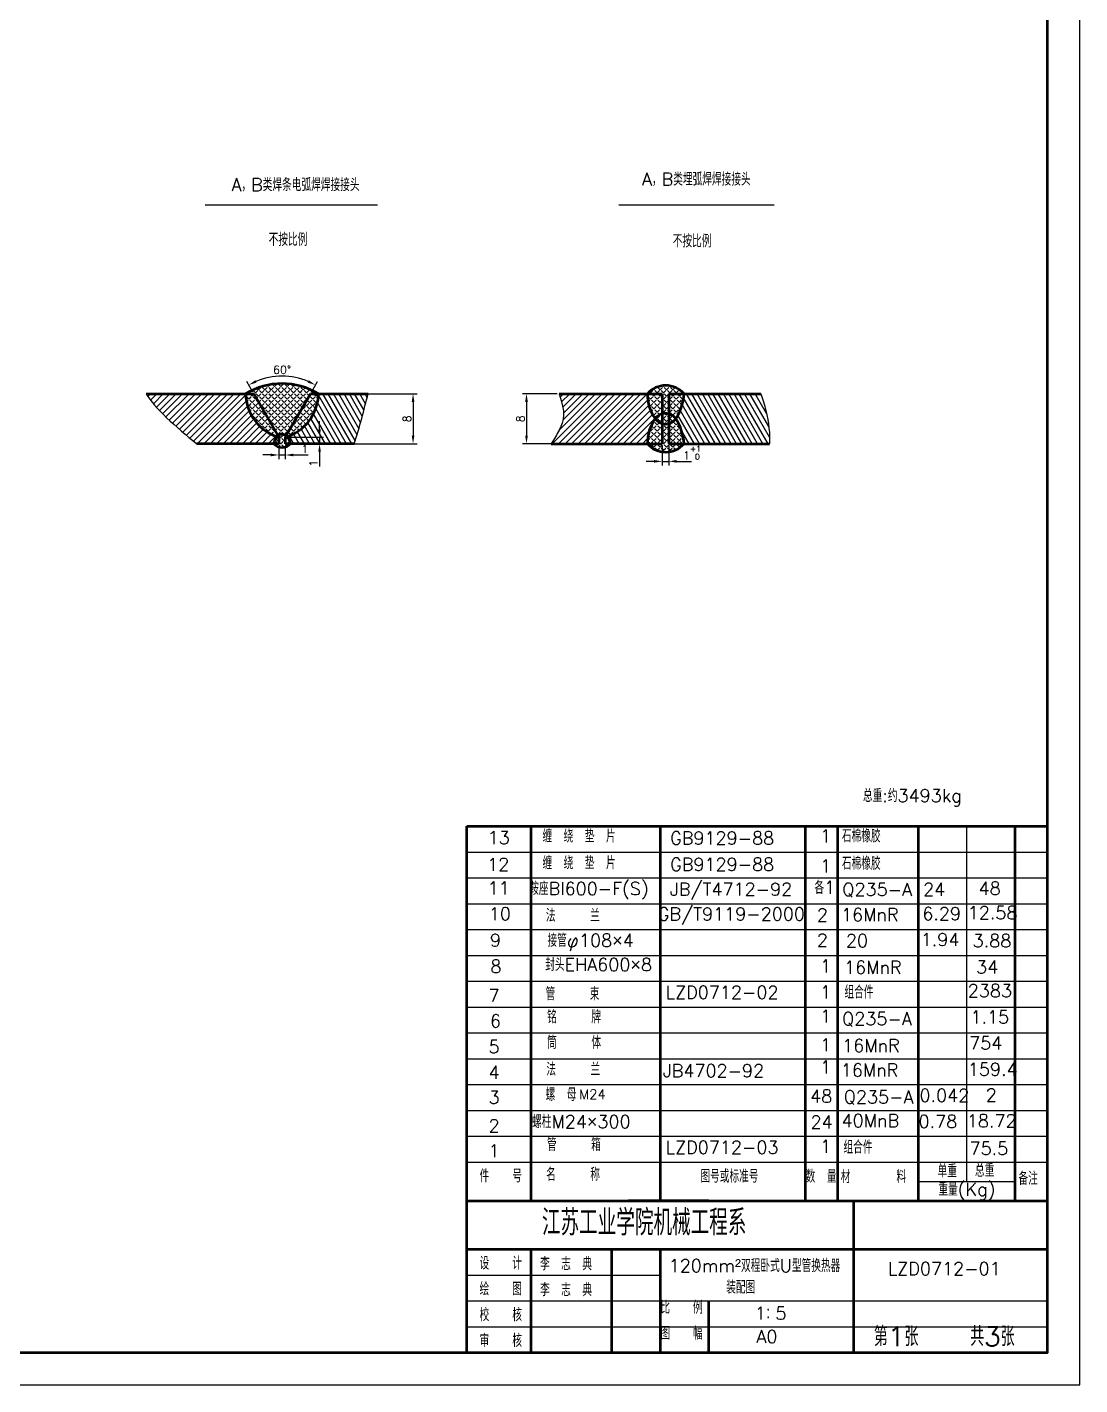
# Model space of a CAD drawing. Header units: millimetres. Extents: x 0 to 5458, y 0 to 841.
# Drawn here: x 862.8 to 1189, y 0 to 420.5 of the extents above; entities that cross this region are included whole.
import ezdxf

# ---------------------------------------------------------------- set-up
doc = ezdxf.new("R2010")
doc.units = ezdxf.units.MM
doc.header["$PDMODE"] = 34
doc.layers.get('Defpoints').update_dxf_attribs({"lineweight": 25})
for name, color, linetype, lineweight in [('实线', 7, 'Continuous', 50), ('标注（用细实线）', 3, 'Continuous', 25), ('细实线', 2, 'Continuous', 25)]:
    doc.layers.add(name, color=color, linetype=linetype, lineweight=lineweight)
doc.styles.get("Standard").update_dxf_attribs({"font": 'txt', "bigfont": 'gbcbig.shx'})
doc.styles.add('标注', font='txt.shx', dxfattribs={"height": 3, "bigfont": 'gbcbig.shx'})
doc.styles.add('标题拦的大字', font='txt.shx', dxfattribs={"height": 8, "bigfont": 'gbcbig.shx'})
doc.styles.add('标题栏', font='txt.shx', dxfattribs={"height": 4, "bigfont": 'gbcbig.shx'})
doc.styles.add('标题烂中等字体', font='txt.shx', dxfattribs={"height": 6, "bigfont": 'gbcbig.shx'})
doc.dimstyles.new('ISO-25', dxfattribs={"dimtxt": 2.5, "dimasz": 2.5, "dimexe": 1.25, "dimexo": 0.625, "dimtad": 1, "dimtxsty": 'Standard', "dimcen": 2.5, "dimadec": 0, "dimazin": 0, "dimtfac": 1, "dimtmove": 0, "dimatfit": 3, "dimfxl": 0, "dimarcsym": 0})
pattern_1 = [(45, (0, 0), (-0.987828173317607, 0.9878281733176071), [1.016, -0.381]), (135, (0, 0), (-0.9878281733176072, -0.9878281733176069), [1.016, -0.381])]
pattern_2 = [(45, (0, 0), (-0.9999999983219684, 0.9999999983219685), [])]
pattern_3 = [(120, (0, 0), (-1.224744869336428, -0.7071067799999999), [])]

# ---------------------------------------------------------------- blocks, each defined once
blk = doc.blocks.new('*D49')
at = {"layer": 'Defpoints', "color": 0, "ltscale": 0.3}
for p in [(945.3617714850425, 312.1215514013162), (932.991678916314, 306.9457171472977), (950.5455158462894, 306.9457171472977), (940.7685973813017, 293.4756992396187), (942.7685973813017, 293.4756992396187)]:
    blk.add_point(p, dxfattribs=at)
at = {"layer": '标注（用细实线）', "color": 0, "lineweight": -2, "ltscale": 0.3}
for p, q in [((932.679178916314, 307.486983024663), (930.7974648965923, 310.7462073121357)), ((950.8580158462894, 307.486983024663), (952.7397298660111, 310.7462073121357))]:
    blk.add_line(p, q, dxfattribs=at)
blk.add_arc((941.7685973813017, 291.7436484320498), 20.6922649694186, 66.92658400936858, 113.0734159906314, dxfattribs=at)
at = {"layer": '标注（用细实线）', "color": 0, "ltscale": 0.3}
for points in [[(933.8452402898837, 310.4078331380105), (933.4729310532932, 311.1533733963425), (931.4224648965923, 309.6636755574051)], [(950.0642637093101, 311.1533733963425), (949.6919544727197, 310.4078331380105), (952.1147298660111, 309.6636755574051)]]:
    blk.add_solid(points, dxfattribs=at)
at = {"layer": '标注（用细实线）', "color": 0, "ltscale": 0.3, "insert": (941.7685973813017, 314.3798472249978), "char_height": 2.5, "attachment_point": 5}
blk.add_mtext('60°', dxfattribs=at)
blk = doc.blocks.new('*D50')
at = {"layer": 'Defpoints', "color": 0, "ltscale": 0.3}
for p in [(940.7685973813017, 291.4756992396187), (942.7685973813016, 291.4756992396187), (942.7685973813016, 287.993590033564)]:
    blk.add_point(p, dxfattribs=at)
at = {"layer": '标注（用细实线）', "color": 0, "lineweight": -2, "ltscale": 0.3}
for p, q in [((940.7685973813017, 290.8506992396187), (940.7685973813017, 286.743590033564)), ((942.7685973813016, 290.8506992396187), (942.7685973813016, 286.743590033564)), ((938.2685973813017, 287.993590033564), (935.7685973813017, 287.993590033564)), ((940.7685973813017, 287.993590033564), (942.7685973813016, 287.993590033564)), ((945.2685973813016, 287.993590033564), (949.8519307146349, 287.993590033564))]:
    blk.add_line(p, q, dxfattribs=at)
at = {"layer": '标注（用细实线）', "color": 0, "ltscale": 0.3}
for points in [[(938.2685973813017, 288.4102567002307), (938.2685973813017, 287.5769233668973), (940.7685973813017, 287.993590033564)], [(945.2685973813016, 288.4102567002307), (945.2685973813016, 287.5769233668973), (942.7685973813016, 287.993590033564)]]:
    blk.add_solid(points, dxfattribs=at)
at = {"layer": '标注（用细实线）', "color": 0, "ltscale": 0.3, "insert": (948.8102640479682, 289.868590033564), "char_height": 2.5, "attachment_point": 5}
blk.add_mtext('1', dxfattribs=at)
blk = doc.blocks.new('*D51')
at = {"layer": 'Defpoints', "color": 0, "ltscale": 0.3}
for p in [(942.7685973813017, 293.4756992396187), (942.7685973813016, 291.4756992396186), (953.3941057002576, 291.4756992396186)]:
    blk.add_point(p, dxfattribs=at)
at = {"layer": '标注（用细实线）', "color": 0, "lineweight": -2, "ltscale": 0.3}
for p, q in [((953.3941057002576, 295.9756992396187), (953.3941057002576, 298.4756992396187)), ((943.3935973813017, 293.4756992396187), (954.6441057002576, 293.4756992396187)), ((943.3935973813016, 291.4756992396186), (954.6441057002576, 291.4756992396186)), ((953.3941057002576, 293.4756992396187), (953.3941057002576, 291.4756992396186)), ((953.3941057002576, 288.9756992396186), (953.3941057002576, 284.3923659062853))]:
    blk.add_line(p, q, dxfattribs=at)
at = {"layer": '标注（用细实线）', "color": 0, "ltscale": 0.3}
for points in [[(952.9774390335909, 295.9756992396187), (953.8107723669242, 295.9756992396187), (953.3941057002576, 293.4756992396187)], [(952.9774390335909, 288.9756992396186), (953.8107723669242, 288.9756992396186), (953.3941057002576, 291.4756992396186)]]:
    blk.add_solid(points, dxfattribs=at)
at = {"layer": '标注（用细实线）', "color": 0, "ltscale": 0.3, "insert": (951.5191057002575, 285.4340325729521), "char_height": 2.5, "attachment_point": 5, "rotation": 90}
blk.add_mtext('1', dxfattribs=at)
blk = doc.blocks.new('*D52')
at = {"layer": 'Defpoints', "color": 0, "ltscale": 0.3}
for p in [(959.5055582052241, 306.9457171472977), (959.5055582052241, 291.4756992396187), (982.3575179566706, 291.4756992396187)]:
    blk.add_point(p, dxfattribs=at)
at = {"layer": '标注（用细实线）', "color": 0, "lineweight": -2, "ltscale": 0.3}
for p, q in [((960.1305582052241, 306.9457171472977), (983.6075179566706, 306.9457171472977)), ((982.3575179566706, 304.4457171472977), (982.3575179566706, 293.9756992396187)), ((960.1305582052241, 291.4756992396187), (983.6075179566706, 291.4756992396187))]:
    blk.add_line(p, q, dxfattribs=at)
at = {"layer": '标注（用细实线）', "color": 0, "ltscale": 0.3}
for points in [[(981.9408512900039, 304.4457171472977), (982.7741846233372, 304.4457171472977), (982.3575179566706, 306.9457171472977)], [(981.9408512900039, 293.9756992396187), (982.7741846233372, 293.9756992396187), (982.3575179566706, 291.4756992396187)]]:
    blk.add_solid(points, dxfattribs=at)
at = {"layer": '标注（用细实线）', "color": 0, "ltscale": 0.3, "insert": (980.4825179566704, 299.2107081934584), "char_height": 2.5, "attachment_point": 5, "rotation": 90}
blk.add_mtext('8', dxfattribs=at)
blk = doc.blocks.new('*D53')
at = {"layer": 'Defpoints', "color": 0, "ltscale": 0.3}
for p in [(1027.603821438623, 306.9457171472978), (1017.515443452228, 291.4756992396187), (1027.603821438623, 291.4756992396187)]:
    blk.add_point(p, dxfattribs=at)
at = {"layer": '标注（用细实线）', "color": 0, "lineweight": -2, "ltscale": 0.3}
for p, q in [((1026.978821438623, 306.9457171472978), (1016.265443452228, 306.9457171472978)), ((1017.515443452228, 304.4457171472978), (1017.515443452228, 293.9756992396187)), ((1026.978821438623, 291.4756992396187), (1016.265443452228, 291.4756992396187))]:
    blk.add_line(p, q, dxfattribs=at)
at = {"layer": '标注（用细实线）', "color": 0, "ltscale": 0.3}
for points in [[(1017.098776785562, 304.4457171472978), (1017.932110118895, 304.4457171472978), (1017.515443452228, 306.9457171472978)], [(1017.098776785562, 293.9756992396187), (1017.932110118895, 293.9756992396187), (1017.515443452228, 291.4756992396187)]]:
    blk.add_solid(points, dxfattribs=at)
at = {"layer": '标注（用细实线）', "color": 0, "ltscale": 0.3, "insert": (1015.640443452228, 299.2107081934584), "char_height": 2.5, "attachment_point": 5, "rotation": 90}
blk.add_mtext('8', dxfattribs=at)

msp = doc.modelspace()

# ---------------------------------------------------------------- hatches: boundary and pattern name
at = {"layer": '标注（用细实线）', "ltscale": 0.3}
h = msp.add_hatch(dxfattribs=at)
h.set_pattern_fill('ANGLE', color=256, scale=0.2, angle=45, style=0)
h.set_pattern_definition(pattern_1)
h.paths.add_polyline_path([(941.7685973813017, 310.0875142379173, 0.1362714766298129), (930.4549525126889, 306.9457171472977), (932.9916789163141, 306.9457171472977), (939.5112383139218, 295.6535090276784), (941.7685973813016, 295.6535090276784)])
h.paths.add_polyline_path([(941.7685973813018, 295.6535090276784), (944.0259564486818, 295.6535090276784), (950.5455158462894, 306.9457171472977), (953.0822422499143, 306.9457171472977, 0.1362714766298118), (941.7685973813017, 310.0875142379173)])
h.paths.add_polyline_path([(944.0259564486817, 295.6535090276784), (947.168014998082, 295.6535090276784, 0.2329208714246772), (953.0822422499143, 306.9457171472977), (950.5455158462894, 306.9457171472977)])
h.paths.add_polyline_path([(936.3691797645214, 295.6535090276784), (939.5112383139215, 295.6535090276784), (932.991678916314, 306.9457171472978), (930.454952512689, 306.9457171472978, 0.2329208714246777)])
h.paths.add_polyline_path([(940.2222930415443, 293.6498159386216, -0.05070752393836867), (940.503004403817, 293.9357197707557), (939.5112383139214, 295.6535090276784), (936.3691797645214, 295.6535090276784, 0.07570335725108171)])
h.paths.add_polyline_path([(940.503004403817, 293.9357197707557, -0.1750646711660219), (941.7685973813017, 294.3928510005708), (941.7685973813016, 295.6535090276784), (939.5112383139215, 295.6535090276783)])
h.paths.add_polyline_path([(941.7685973813016, 294.3928510005708, -0.1750646711660542), (943.0341903587864, 293.9357197707557), (944.0259564486818, 295.6535090276784), (941.7685973813018, 295.6535090276785)])
h.paths.add_polyline_path([(943.0341903587864, 293.9357197707557, -0.05070752393836866), (943.3149017210592, 293.6498159386216, 0.07570335725107996), (947.168014998082, 295.6535090276784), (944.0259564486818, 295.6535090276784)])
h.paths.add_polyline_path([(941.7685973813017, 290.3405048897382, 0.2108823537913512), (944.3986782869509, 291.4756992396187), (942.7685973813014, 291.4756992396186), (942.7685973813018, 293.4756992396187), (943.0341903587864, 293.9357197707556, 0.1750646711660408), (941.7685973813017, 294.3928510005708)])
h.paths.add_polyline_path([(941.7685973813018, 294.3928510005708, 0.1750646711660542), (940.5030044038169, 293.9357197707557), (940.7685973813017, 293.4756992396187), (940.7685973813016, 291.4756992396186), (939.1967588996328, 291.4756992396186, 0.2065983913211754), (941.7685973813017, 290.3405048897382)])
edge = h.paths.add_edge_path()
edge.add_spline(control_points=[(940.0010836956001, 293.3058107129712), (939.9630137368848, 293.2562320317728), (939.6335718263525, 292.7877669822467), (939.306479646, 291.9260579645193), (939.1967588996328, 291.4756992396187)], knot_values=[0.8400585582581859, 0.8400585582581859, 0.8400585582581859, 0.8400585582581859, 0.993546633380241, 2.169224410355079, 2.169224410355079, 2.169224410355079, 2.169224410355079], degree=3, periodic=0)
edge.add_line((939.1967588996326, 291.4756992396186), (940.7685973813017, 291.4756992396187))
edge.add_line((940.7685973813017, 291.4756992396187), (940.7685973813017, 293.4756992396187))
edge.add_arc((944.874737651167, 307.3031195337269), 14.42421366680785, 251.1831504592863, 253.4608787143986, ccw=False)
edge.add_arc((941.7685973813019, 292.4123534674414), 1.980497533129668, 141.3307263283221, 153.1839426094979)
edge = h.paths.add_edge_path(flags=17)
edge.add_spline(control_points=[(944.3986782869507, 291.4756992396187), (944.2889575405835, 291.9260579645193), (943.9054614587757, 292.9363604168763), (943.5187353991956, 293.4061032393274), (943.4236391062399, 293.5001068252603)], knot_values=[0.8400585582581859, 0.8400585582581859, 0.8400585582581859, 0.8400585582581859, 2.015736335233024, 2.398426281395265, 2.398426281395265, 2.398426281395265, 2.398426281395265], degree=3, periodic=0)
edge.add_arc((941.7685973813018, 292.4123534674412), 1.980497533129667, 33.31436640572431, 38.6692736716891)
edge.add_arc((938.6624571114352, 307.3031195337265), 14.42421366680785, 286.53912128560614, 288.8168495407189, ccw=False)
edge.add_line((942.7685973813017, 293.4756992396187), (942.7685973813014, 291.4756992396187))
edge.add_line((942.7685973813014, 291.4756992396187), (944.3986782869507, 291.4756992396187))
h.paths.add_polyline_path([(943.3149017210592, 293.6498159386215, 0.05070752393837381), (943.0341903587864, 293.9357197707557), (942.7685973813017, 293.4756992396187, 0.009938791609842146)], flags=17)
h = msp.add_hatch(dxfattribs=at)
h.set_pattern_fill('ANGLE', color=256, scale=0.2, angle=45, style=0)
h.set_pattern_definition(pattern_1)
h.paths.add_polyline_path([(1057.364322624789, 299.2108681952087, -0.1727072252845251), (1059.576292519831, 300.7104733638716), (1059.57629251983, 306.9457171472976), (1054.967083923789, 306.9457171472976, 0.1540118477451654)])
h.paths.add_polyline_path([(1061.576292519831, 300.7104733638716, -0.1726989671057558), (1063.788186822951, 299.2109712211578, 0.1366646006322048), (1066.327228689706, 306.9457171472977), (1061.576292519831, 306.9457171472977)])
h.paths.add_polyline_path([(1061.57629251983, 306.9457171472977), (1066.327228689706, 306.9457171472977, 0.4536596181912985), (1054.967083923789, 306.9457171472977), (1059.57629251983, 306.9457171472977), (1059.576292519831, 300.7104733638716, -0.1275516831833696), (1061.576292519831, 300.7104733638716)])
h.paths.add_polyline_path([(1059.576292519831, 300.7104733638716), (1059.576292519831, 297.7109430230447, 0.1275516831833696), (1061.576292519831, 297.7109430230449), (1061.576292519831, 300.7104733638716, 0.1275516831833696)])
h.paths.add_polyline_path([(1059.576292519831, 300.7104733638716, 0.1722770280045165), (1057.36826514627, 299.2162323253199, 0.0001248995806420102), (1057.364433542998, 299.2107081934582, 0.0001248995806484205), (1057.36826514627, 299.2051840615962, 0.1722770280044958), (1059.576292519831, 297.7109430230448)])
h.paths.add_polyline_path([(1061.576292519831, 297.7109430230448, 0.1722770280045209), (1063.784319893391, 299.2051840615967, 0.0001094899505445968), (1063.788011153438, 299.2107081934585, 0.0001094899505422599), (1063.784319893391, 299.21623232532, 0.1722770280045121), (1061.576292519831, 300.7104733638716)])
h.paths.add_polyline_path([(1057.364322624789, 299.2105481917075, 0.07409045589211133), (1055.609734510389, 295.6535090276784), (1059.576292519831, 295.6535090276784), (1059.576292519831, 297.7109430230448, -0.1727072252845262)])
h.paths.add_polyline_path([(1059.576292519831, 295.6535090276784), (1061.576292519831, 295.6535090276784), (1061.576292519831, 297.7109430230448, -0.1275516831833696), (1059.576292519831, 297.7109430230448)])
h.paths.add_polyline_path([(1061.576292519831, 295.6535090276784), (1065.540565903475, 295.6535090276784, 0.0656266176179045), (1063.788186822951, 299.2104451657589, -0.1726989671057537), (1061.576292519831, 297.7109430230449)])
h.paths.add_polyline_path([(1055.609734510389, 295.6535090276784, 0.07901971307793501), (1054.96708392379, 291.4756992396187), (1059.576292519831, 291.4756992396186), (1059.576292519831, 295.6535090276784)])
h.paths.add_polyline_path([(1059.576292519831, 291.4756992396187), (1061.576292519831, 291.4756992396187), (1061.576292519831, 295.6535090276784), (1059.576292519831, 295.6535090276784)])
h.paths.add_polyline_path([(1066.327228689706, 291.4756992396187, 0.07040651853233781), (1065.540565903475, 295.6535090276784), (1061.576292519831, 295.6535090276784), (1061.576292519831, 291.4756992396187)])
h.paths.add_polyline_path([(1066.327228689706, 291.4756992396187), (1061.576292519831, 291.4756992396187), (1059.576292519831, 291.4756992396187), (1054.96708392379, 291.4756992396187, 0.4536596181912917)])
h = msp.add_hatch(dxfattribs=at)
h.set_pattern_fill('JIS_WOOD', color=256, scale=2, style=0)
h.set_pattern_definition(pattern_2)
edge = h.paths.add_edge_path()
edge.add_line((930.454952512689, 306.9457171472977), (899.6305978336937, 306.9457171472978))
edge.add_spline(control_points=[(899.6305978336935, 306.9457171472977), (902.1537023414928, 302.6959358047374), (908.8524772582225, 296.5745708571084), (915.3570912643042, 291.4756992396186)], knot_values=[11.16047426956287, 11.16047426956287, 11.16047426956287, 11.16047426956287, 27.26652432035917, 27.26652432035917, 27.26652432035917, 27.26652432035917], degree=3, periodic=0)
edge.add_line((915.3570912643041, 291.4756992396187), (939.1967588996328, 291.4756992396187))
edge.add_spline(control_points=[(939.1967588996328, 291.4756992396187), (939.306479646, 291.9260579645193), (939.6335718263525, 292.7877669822467), (939.9630137368848, 293.2562320317728), (940.0010836956001, 293.3058107129712)], knot_values=[0.8400585582581859, 0.8400585582581859, 0.8400585582581859, 0.8400585582581859, 2.015736335233024, 2.169224410355079, 2.169224410355079, 2.169224410355079, 2.169224410355079], degree=3, periodic=0)
edge.add_arc((941.7685973813019, 292.4123534674413), 1.980497533129667, 141.3307263283162, 153.1839426094964, ccw=False)
edge.add_arc((944.8747376511681, 307.3031195337267), 14.42421366680785, 181.4198170344839, 251.1831504592825, ccw=False)
h = msp.add_hatch(dxfattribs=at)
h.set_pattern_fill('JIS_WOOD', color=256, scale=2, angle=75.00000000000001, style=0)
h.set_pattern_definition(pattern_3)
edge = h.paths.add_edge_path()
edge.add_spline(control_points=[(964.1229782192077, 291.4756992396189), (965.8527808859828, 296.4946878179978), (967.1207212825091, 302.0702494061333), (968.465600564159, 306.9457171472977)], knot_values=[82.11214483022563, 82.11214483022563, 82.11214483022563, 82.11214483022563, 94.128372796478, 94.128372796478, 94.128372796478, 94.128372796478], degree=3, periodic=0)
edge.add_line((968.465600564159, 306.9457171472977), (953.0822422499143, 306.9457171472977))
edge.add_arc((938.6624571114354, 307.3031195337267), 14.42421366680781, 288.81684954071704, 358.58018296551603, ccw=False)
edge.add_arc((941.7685973813027, 292.4123534674399), 1.980497533129667, 33.314366405769704, 38.6692736717398, ccw=False)
edge.add_spline(control_points=[(943.4236391062399, 293.5001068252603), (943.5187353991956, 293.4061032393274), (943.9054614587757, 292.9363604168763), (944.2889575405835, 291.9260579645193), (944.3986782869507, 291.4756992396187)], knot_values=[0.8400585582581859, 0.8400585582581859, 0.8400585582581859, 0.8400585582581859, 1.222748504420427, 2.398426281395265, 2.398426281395265, 2.398426281395265, 2.398426281395265], degree=3, periodic=0)
edge.add_line((944.3986782869508, 291.4756992396187), (964.1229782192074, 291.4756992396187))
h = msp.add_hatch(dxfattribs=at)
h.set_pattern_fill('JIS_WOOD', color=256, scale=2, style=0)
h.set_pattern_definition(pattern_2)
edge = h.paths.add_edge_path()
edge.add_spline(control_points=[(1027.603821438623, 306.9457171472978), (1029.699966716565, 301.1250862835919), (1028.962450291532, 297.6969995407433), (1026.060427675164, 292.9089205533164), (1025.191761832864, 291.4756992396187)], knot_values=[6.282966962256569, 6.282966962256569, 6.282966962256569, 6.282966962256569, 17.57517508187589, 22.39929429339457, 22.39929429339457, 22.39929429339457, 22.39929429339457], degree=3, periodic=0)
edge.add_line((1025.191761832864, 291.4756992396187), (1054.967083923789, 291.4756992396187))
edge.add_arc((1068.423495708009, 291.5441026109268), 13.45658564152481, 145.2686775013185, 180.2912508019146, ccw=False)
edge.add_arc((1068.423495708009, 306.87731377599), 13.45658564152484, 179.708749198087, 214.7313224986827, ccw=False)
edge.add_line((1054.967083923789, 306.9457171472977), (1027.603821438623, 306.9457171472977))
h = msp.add_hatch(dxfattribs=at)
h.set_pattern_fill('JIS_WOOD', color=256, scale=2, angle=75.00000000000001, style=0)
h.set_pattern_definition(pattern_3)
edge = h.paths.add_edge_path()
edge.add_spline(control_points=[(1092.831595918989, 291.4756992396187), (1092.982992626959, 294.3395020497804), (1092.39600655019, 299.7400876490008), (1090.729651894739, 305.3296643219497), (1090.163317032822, 306.9457171472977)], knot_values=[9.169211142945052, 9.169211142945052, 9.169211142945052, 9.169211142945052, 15.57223594649062, 18.53771474791996, 18.53771474791996, 18.53771474791996, 18.53771474791996], degree=3, periodic=0)
edge.add_line((1090.163317032822, 306.9457171472977), (1066.327228689706, 306.9457171472977))
edge.add_arc((1051.172834875286, 307.6362538940199), 15.17011842014075, 326.2614485190228, 357.39102121096056, ccw=False)
edge.add_arc((1051.172834875287, 290.7851624928958), 15.17011842014072, 2.60897878904251, 33.73855148098272, ccw=False)
edge.add_line((1066.327228689706, 291.4756992396187), (1092.831595918989, 291.4756992396186))

# ---------------------------------------------------------------- linework, layer by layer
at = {"layer": '实线'}
for p, q in [((899.6305978336937, 306.9457171472977), (932.9916789163142, 306.9457171472977)), ((940.7685973813017, 293.4756992396187), (932.991678916314, 306.9457171472977)), ((942.7685973813017, 293.4756992396187), (950.5455158462894, 306.9457171472977)), ((950.5455158462893, 306.9457171472977), (968.4656005641591, 306.9457171472977)), ((1027.603821438623, 306.9457171472977), (1059.576292519831, 306.9457171472977)), ((1059.57629251983, 306.9457171472977), (1059.576292519831, 291.4756992396187)), ((1061.576292519831, 306.9457171472977), (1061.576292519831, 291.4756992396187)), ((1061.576292519831, 306.9457171472977), (1090.163317032822, 306.9457171472977)), ((940.7685973813017, 291.4756992396187), (915.3570912642763, 291.4756992396186)), ((940.7685973813017, 293.4756992396187), (940.7685973813017, 291.4756992396187)), ((942.7685973813017, 293.4756992396187), (942.7685973813016, 291.4756992396186)), ((964.1229782192077, 291.4756992396187), (942.7685973813014, 291.4756992396187)), ((1025.191761832864, 291.4756992396187), (1059.576292519831, 291.4756992396187)), ((1061.576292519831, 291.4756992396187), (1092.831595918989, 291.4756992396187)), ((999, 173), (1179, 173)), ((1019, 57.00000000000002), (1019, 173)), ((1104, 57.00000000000001), (1104, 173)), ((1114, 57.00000000000001), (1114, 173)), ((1139, 57.00000000000001), (1139, 173)), ((1169, 57.00000000000001), (1169, 173)), ((999, 57.00000000000002), (1179, 57)), ((1119, 10.00000000000002), (1119, 57.00000000000001)), ((999, 42.00000000000002), (1179, 42.00000000000002)), ((1019, 10.00000000000002), (1019, 42.00000000000002)), ((1044, 10.00000000000002), (1044, 42.00000000000002)), ((1059, 10.00000000000002), (1059, 42.00000000000002)), ((1074, 10.00000000000001), (1074, 26.00000000000002)), ((999, 10.00000000000002), (1002.979555221767, 10.00000000000002)), ((1059, 10.00000000000001), (1074, 10.00000000000001))]:
    msp.add_line(p, q, dxfattribs=at)
at = {"layer": '实线', "ltscale": 0.3}
for p, q in [((999, 10.00000000000002), (999, 173)), ((1059.001078480483, 57.00000000000001), (1059.001078480483, 173)), ((1074, 57.00000000000001), (1049, 57.00000000000001))]:
    msp.add_line(p, q, dxfattribs=at)
msp.add_lwpolyline([(20, 10), (1179, 10), (1179, 830.9999999999999), (20, 830.9999999999999)], close=True, dxfattribs=at)
at = {"layer": '实线'}
for centre, radius, start, end in [((941.7685973813017, 288.1463377081938), 21.94117652972352, 58.96007205286332, 121.0399279471367), ((1060.647156306748, 301.97384697656), 7.548689639289587, 41.19624613488291, 138.8037538651233), ((944.8747376511681, 307.3031195337267), 14.42421366680787, 181.4198170344836, 253.4608787143944), ((938.6624571114353, 307.3031195337267), 14.42421366680787, 286.5391212856056, 358.5801829655164), ((1068.423495708009, 306.8773137759898), 13.45658564152482, 179.7087491980871, 214.7599473738691), ((1051.172834875286, 307.6362538940202), 15.17011842014072, 326.236355270859, 357.3910212109603), ((1068.423495708009, 291.5441026109271), 13.45658564152482, 145.2400526261342, 180.2912508019161), ((1060.576292519831, 296.8542695742951), 3.983755472759898, 36.36296738842462, 143.637032611576), ((1060.57629251983, 301.5671468126213), 3.983755472759898, 216.3629673884273, 323.6370326115786), ((1051.172834875287, 290.7851624928956), 15.17011842014072, 2.608978789042932, 33.76364472914428), ((941.7685973813017, 292.4123534674411), 1.980497533129659, 33.31436640572456, 153.1839426094868), ((941.7977185932918, 293.8873907141347), 3.547005370209068, 222.8376470402534, 317.1623529597463), ((1060.647156306748, 296.4475694103564), 7.548689639289587, 221.1962461348799, 318.8037538651204)]:
    msp.add_arc(centre, radius, start, end, dxfattribs=at)
for points, knots in [([(939.1967588996328, 291.4756992396187), (939.306479646, 291.9260579645193), (939.6335718263525, 292.7877669822467), (939.9630137368848, 293.2562320317728), (940.0010836956001, 293.3058107129712)], [0.8400585582581859, 0.8400585582581859, 0.8400585582581859, 0.8400585582581859, 2.015736335233024, 2.169224410355079, 2.169224410355079, 2.169224410355079, 2.169224410355079]), ([(944.3986782869507, 291.4756992396187), (944.2889575405835, 291.9260579645193), (943.9054614587757, 292.9363604168763), (943.5187353991956, 293.4061032393274), (943.4236391062399, 293.5001068252603)], [0.8400585582581859, 0.8400585582581859, 0.8400585582581859, 0.8400585582581859, 2.015736335233024, 2.398426281395265, 2.398426281395265, 2.398426281395265, 2.398426281395265])]:
    msp.add_open_spline(points, degree=3, knots=knots, dxfattribs=at)
at = {"layer": '标注（用细实线）'}
for p, q in [((917.9851265093639, 365.4527551181623), (971.331920825767, 365.4527551181622)), ((1046.105204443127, 365.4527551181622), (1094.302443310948, 365.4527551181622)), ((1154, 63), (1154, 173)), ((999, 165), (1179, 165)), ((999, 157), (1179, 157)), ((999, 149), (1179, 149)), ((999, 141), (1179, 141)), ((999, 133), (1179, 133)), ((999, 125), (1179, 125)), ((999, 117), (1179, 117)), ((999, 109), (1179, 109)), ((999, 101), (1179, 101)), ((999, 93.00000000000001), (1179, 93)), ((999, 85.00000000000001), (1179, 85)), ((999, 77.00000000000001), (1179, 77)), ((999, 69.00000000000001), (1179, 69)), ((1139, 62.99999999999999), (1169, 63)), ((999, 34.00000000000002), (1059, 34.00000000000002)), ((999, 26.00000000000002), (1179, 26.00000000000002)), ((999, 18.00000000000002), (1179, 18.00000000000002)), ((1119, 10.00000000000001), (1134, 10.00000000000001))]:
    msp.add_line(p, q, dxfattribs=at)
at = {"layer": '标注（用细实线）', "ltscale": 0.3}
for p, q in [((1059.576292519831, 290.8506992396187), (1059.576292519831, 284.7692928926699)), ((1061.576292519831, 290.8506992396187), (1061.576292519831, 284.7692928926699)), ((1057.076292519831, 286.0192928926699), (1054.576292519831, 286.0192928926699)), ((1059.576292519831, 286.0192928926699), (1061.576292519831, 286.0192928926699)), ((1064.076292519831, 286.0192928926699), (1068.659625853164, 286.0192928926699))]:
    msp.add_line(p, q, dxfattribs=at)
for points in [[(1057.076292519831, 286.4359595593366), (1057.076292519831, 285.6026262260032), (1059.576292519831, 286.0192928926699)], [(1064.076292519831, 286.4359595593366), (1064.076292519831, 285.6026262260032), (1061.576292519831, 286.0192928926699)]]:
    msp.add_solid(points, dxfattribs=at)
at = {"layer": '细实线'}
msp.add_lwpolyline([(0, 0), (1189, 0), (1189, 841), (0, 841)], close=True, dxfattribs=at)
for points in [[(899.6305978336935, 306.9457171472977), (902.1537023414928, 302.6959358047374), (908.8524772582225, 296.5745708571085), (915.3570912643042, 291.4756992396186)], [(964.1229782192077, 291.4756992396187), (965.8527808859828, 296.4946878179977), (967.1207212825091, 302.0702494061331), (968.465600564159, 306.9457171472977)]]:
    msp.add_open_spline(points, degree=3, dxfattribs=at)
for points, knots in [([(1027.603821438623, 306.9457171472978), (1029.699966716565, 301.1250862835919), (1028.962450291532, 297.6969995407433), (1026.060427675164, 292.9089205533164), (1025.191761832864, 291.4756992396187)], [6.282966962256569, 6.282966962256569, 6.282966962256569, 6.282966962256569, 17.57517508187589, 22.39929429339457, 22.39929429339457, 22.39929429339457, 22.39929429339457]), ([(1090.163317032822, 306.9457171472977), (1090.729651894739, 305.3296643219497), (1092.39600655019, 299.7400876490008), (1092.982992626959, 294.3395020497804), (1092.831595918989, 291.4756992396187)], [9.169211142945054, 9.169211142945054, 9.169211142945054, 9.169211142945054, 12.13468994437439, 18.53771474791996, 18.53771474791996, 18.53771474791996, 18.53771474791996])]:
    msp.add_open_spline(points, degree=3, knots=knots, dxfattribs=at)

# ---------------------------------------------------------------- texts
at = {"layer": '标注（用细实线）', "attachment_point": 1}
for s, insert, char_height, width, style in [('A，B类埋弧焊焊接接头', (1053.291846811158, 375.4176722209859), 4, 35.69781484706073, '标题栏'), ('A，B类焊条电弧焊焊接接头', (926.0881307508207, 373.6932615280539), 4, 53.60061843469873, '标题栏'), ('不按比例', (937.6110950532948, 356.7254072660135), 4, 92.39218239336515, '标题栏'), ('不按比例', (1062.831417024492, 356.2677082956361), 4, 92.39218239336515, '标题栏'), ('总重:约3493kg', (1121.783132823959, 184.5042554886268), 4, 52.57708694280882, '标题栏'), ('缠 绕 垫 片', (1022.472245203542, 171.9659539866352), 4, 37.38894407605039, '标题栏'), ('石棉橡胶', (1115.258959853581, 171.9996184710053), 4, 23.35506121720391, '标题栏'), ('13', (1005.464357741657, 171.4887687109976), 4, 13.41708214712889, '标题栏'), ('GB9129-88', (1062.042037898109, 171.3390989367572), 4, 33.1597699409449, '标题栏'), ('1', (1108.543467300769, 172.0096638225523), 4, 8.393456080681062, '标题栏'), ('缠 绕 垫 片', (1022.472245203542, 163.6614806982088), 4, 37.38894407605039, '标题栏'), ('GB9129-88', (1062.042037898109, 163.1914775343839), 4, 33.1597699409449, '标题栏'), ('1', (1108.543467300769, 162.714147542275), 4, 8.393456080681062, '标题栏'), ('石棉橡胶', (1115.258959853581, 163.5147808955626), 4, 23.35506121720391, '标题栏'), ('鞍座BI600-F(S)', (1018.344171598283, 155.7150779547783), 4, 44.2970064865367, '标题栏'), ('JB/T4712-92', (1061.969697123566, 155.5079953218701), 4, 32.62431152697172, '标题栏'), ('各1', (1106.758666029176, 156.0697036873649), 4, 8.114259215615675, '标题栏'), ('48', (1157.607673564527, 155.7878952029932), 4, 10.45083446361059, '标题栏'), ('Q235-A', (1115.384874001282, 155.42671587117), 4, 16.29047894670657, '标题栏'), ('24', (1140.410815674797, 155.4586196758755), 4, 12.61491224602469, '标题栏'), ('10', (1005.827829609047, 147.8900862901664), 4, 10.85930821146758, '标题栏'), ('法   兰', (1023.525573966606, 147.3697788798818), 4, 45.73249197813857, '标题栏'), ('GB/T9119-2000', (1058.215179355891, 147.8422678222259), 4, 45.13283136756036, '标题栏'), ('2', (1107.495395550355, 147.5335746151923), 4, 4.72102475968677, '标题栏'), ('16MnR', (1114.991962468246, 147.5863378241902), 4, 14.40169984804925, '标题栏'), ('12.58', (1154.234077073826, 148.2269738407203), 4, 14.45329348107589, '标题栏'), ('9', (1006.20158254146, 139.7189715500179), 4, 9.685119085652332, '标题栏'), ('接管{\\F|c134;φ}108{\\fArial|b0|i0|c0|p32;×}4', (1024.009767571664, 139.6639143684542), 4, 38.8811330704757, '标题栏'), ('2', (1107.495395550355, 139.7212356557156), 4, 4.72102475968677, '标题栏'), ('20', (1116.507948474122, 139.5616150196429), 4, 11.03571357217879, '标题栏'), ('1.94', (1139.677636456559, 139.926110600506), 4, 12.74830917573308, '标题栏'), ('3.88', (1155.771037623801, 139.5345427972252), 4, 11.83362910500182, '标题栏'), ('8', (1006.331817837323, 131.5876148593507), 4, 10.95399821824685, '标题栏'), ('封头EHA600{\\fArial|b0|i0|c0|p32;×}8', (1023.316256577542, 132.1750859555323), 4, 44.63278646482649, '标题栏'), ('1', (1108.543467300769, 131.7204207878503), 4, 8.393456080681062, '标题栏'), ('16MnR', (1115.925142407908, 131.2790029275193), 4, 14.40169984804925, '标题栏'), ('34', (1156.846825736062, 131.3964644788211), 4, 9.2210008323691, '标题栏'), ('   7', (995.0646396014508, 122.5919907974085), 4, 20, '标题栏'), ('管   束', (1023.431282154521, 123.0964613718324), 4, 46.47331608608329, '标题栏'), ('LZD0712-02', (1060.651190195829, 123.5818041551356), 4, 28.71918048076623, '标题栏'), ('1', (1108.543467300769, 123.6712124389087), 4, 8.393456080681062, '标题栏'), ('组合件', (1116.054501518718, 123.6465836710467), 4, 18.34503452815079, '标题栏'), ('2383', (1154.255921098387, 124.0469148650909), 4, 12.28415375119766, '标题栏'), ('  6', (999.0441948232184, 114.7024027214576), 4, 16.02044477823245, '标题栏'), ('铭   牌', (1023.89141121568, 115.9714630352337), 4, 43.02233475077082, '标题栏'), ('1', (1108.543467300769, 116.196949785729), 4, 8.393456080681062, '标题栏'), ('Q235-A', (1115.318579460114, 115.3795281386692), 4, 16.29047894670657, '标题栏'), ('1.15', (1155.091184161265, 115.9242498829653), 4, 12.43866711783085, '标题栏'), ('   5', (995.0646396014508, 106.7024027214576), 4, 20, '标题栏'), ('筒   体', (1023.920344850172, 108.0432069972567), 4, 43.20412305070568, '标题栏'), ('1', (1108.543467300769, 107.3157163599171), 4, 8.393456080681062, '标题栏'), ('16MnR', (1115.334136472096, 107.0837943060878), 4, 14.40169984804925, '标题栏'), ('754', (1154.697617173724, 107.870571352586), 4, 12.82495722272506, '标题栏'), ('   4', (995.0646396014508, 98.78670919623164), 4, 20, '标题栏'), ('法   兰', (1023.675793437413, 99.73666813341879), 4, 44.10081156415799, '标题栏'), ('JB4702-92', (1059.784318173957, 99.27871311310446), 4, 35.41748966509658, '标题栏'), ('1', (1108.543467300769, 100.4163994024993), 4, 8.393456080681062, '标题栏'), ('16MnR', (1114.909268187879, 99.48529576765759), 4, 14.40169984804925, '标题栏'), ('159.4', (1154.286446550959, 99.73289484824363), 4, 13.41116095105644, '标题栏'), ('   3   ', (995.0646396014508, 91.02974137208912), 4, 20, '标题栏'), ('螺 母', (1023.412819352676, 91.93247388892996), 4, 9.382614353044119, '标题栏'), ('M24', (1033.847513241337, 91.48787120593806), 3, 44.91598294002324, '标注'), ('48', (1105.410769321503, 91.40895241285125), 4, 8.393456080681062, '标题栏'), ('Q235-A', (1115.834221504696, 91.18506036191502), 4, 16.29047894670657, '标题栏'), ('0.042', (1139.296911188738, 91.62876262889951), 4, 14.70308881126221, '标题栏'), ('2', (1159.83398313816, 91.78427077533524), 4, 12.26715986202908, '标题栏'), ('   2', (995.0646396014508, 82.21833721096573), 4, 20, '标题栏'), ('螺柱M24{\\fArial|b0|i0|c0|p32;×}300', (1019.255371099822, 83.53120606509309), 4, 38.63914996923995, '标题栏'), ('24', (1105.553163468143, 83.39751458572482), 4, 8.28071790615104, '标题栏'), ('40MnB', (1115.163437392224, 83.8559090901681), 4, 16.86357358497662, '标题栏'), ('0.78', (1139.01970830983, 83.57089626908508), 4, 14.17621832897566, '标题栏'), ('18.72', (1153.965446294351, 83.77054931151542), 4, 14.45086970930606, '标题栏'), ('管   箱', (1023.862919009729, 76.4420001647486), 4, 37.35247940308182, '标题栏'), ('1', (1108.543467300769, 75.88802414034035), 4, 8.393456080681062, '标题栏'), ('组合件', (1115.763827511537, 75.63943425975044), 4, 18.34503452815079, '标题栏'), ('   1', (995.0646396014508, 74.47491172695118), 4, 20, '标题栏'), ('LZD0712-03', (1060.651190195829, 75.58180415513561), 4, 28.71918048076623, '标题栏'), ('75.5', (1154.814408464874, 75.21602151360548), 4, 7.249580959836749, '标题栏'), ('名   称', (1023.590841075538, 67.17595637375234), 4, 40.10816299133694, '标题栏'), ('单重', (1144.922824169371, 68.25324932613785), 4, 7.421430429241809, '标题栏'), ('总重', (1156.498311213141, 68.392415115125), 4, 8.240975960668948, '标题栏'), ('件  号', (1002.979555221767, 66.70240272145762), 4, 16.02044477823267, '标题栏'), ('图号或标准号', (1071.397676554483, 66.63101664888654), 4, 26.5709614046591, '标题栏'), ('数 量', (1104.026831235808, 66.56662451591592), 4, 10.48021776692985, '标题栏'), ('材    料', (1114.895153079859, 66.47563874187108), 4, 22.50329424720621, '标题栏'), ('重量({\\F|c134;Kg})', (1145.142087892076, 62.55477874646931), 4, 25.21535361465249, '标题栏'), ('备注', (1169.976917094902, 65.9323901398775), 4, 8.608391651197962, '标题栏'), ('    江苏工业学院机械工程系', (993.7797098073934, 54.26775164437097), 8, 120, '标题拦的大字'), ('设  计', (1002.979555221767, 39.7024027214576), 4, 16.02044477823256, '标题栏'), ('李 志 典', (1021.709643954149, 39.46910437621773), 4, 19.53456406162877, '标题栏'), ('120mm{\\fArial|b0|i0|c0|p32;²}双程卧式U型管换热器\\P     装配图', (1061.563948520099, 38.9234720864697), 4, 56.35007259747908, '标题栏'), (' LZD0712-01', (1125.928203230276, 38.00000000000002), 4, 53.07179676972464, '标题栏'), ('绘  图', (1002.979555221767, 31.70240272145762), 4, 16.02044477823256, '标题栏'), ('李 志 典', (1021.709643954149, 31.44506591124446), 4, 19.53456406162877, '标题栏'), ('比  例', (1059, 26.00000000000002), 4, 15, '标题栏'), ('校  核', (1002.979555221767, 23.7024027214577), 4, 16.02044477823256, '标题栏'), ('1：5', (1088.229541081742, 24.18915153061698), 4, 19.52819678931337, '标题栏'), ('图  幅', (1059, 18.00000000000002), 4, 15, '标题栏'), ('A0', (1088.768993514395, 16.96762364400092), 4, 14.24155492333921, '标题栏'), ('第1张   共3张', (1125.188147851022, 18.00000000000002), 6, 53.81185214897778, '标题烂中等字体'), ('审  核', (1002.979555221767, 15.70240272145762), 4, 16.02044477823267, '标题栏')]:
    msp.add_mtext(s, dxfattribs=dict(at, insert=insert, char_height=char_height, width=width, style=style))
at = {"layer": '标注（用细实线）', "ltscale": 0.3, "insert": (1068.812404361892, 288.7134056788773), "char_height": 2.5, "attachment_point": 5}
msp.add_mtext('1{\\H0.6978x;\\S+1^  0;}', dxfattribs=at)
at = {"layer": '标注（用细实线）', "char_height": 4, "attachment_point": 1, "style": '标题栏'}
for s, insert in [('12', (1005.3134078154, 163.1666330474072)), ('11', (1005.464128991138, 155.8683279526276)), ('6.29', (1140.173374086844, 147.9205466701405))]:
    msp.add_mtext(s, dxfattribs=dict(at, insert=insert))

# ---------------------------------------------------------------- dimensions: what is measured, and where the dimension line sits
at = {"layer": '标注（用细实线）', "ltscale": 0.3}
dim = msp.add_angular_dim_2l(base=(945.3617714850425, 312.1215514013162), line1=((942.7685973813017, 293.4756992396187), (950.5455158462894, 306.9457171472977)), line2=((940.7685973813017, 293.4756992396187), (932.991678916314, 306.9457171472977)), dimstyle='ISO-25', dxfattribs=at)
dim.commit()
dim.dimension.update_dxf_attribs({"geometry": '*D49', "text_midpoint": (941.7685973813017, 314.3798472249978)})
for base, p1, p2, text, picture, middle in [((982.3575179566706, 291.4756992396187), (959.5055582052241, 306.9457171472977), (959.5055582052241, 291.4756992396187), '8', '*D52', (980.4825179566704, 299.2107081934584)), ((1017.515443452228, 291.4756992396187), (1027.603821438623, 306.9457171472978), (1027.603821438623, 291.4756992396187), '8', '*D53', (1015.640443452228, 299.2107081934584)), ((953.3941057002576, 291.4756992396186), (942.7685973813017, 293.4756992396187), (942.7685973813016, 291.4756992396186), '1', '*D51', (951.5191057002575, 285.4340325729521))]:
    dim = msp.add_linear_dim(base=base, p1=p1, p2=p2, angle=90, text=text, dimstyle='ISO-25', dxfattribs=at)
    dim.commit()
    dim.dimension.update_dxf_attribs({"geometry": picture, "text_midpoint": middle})
dim = msp.add_linear_dim(base=(942.7685973813016, 287.993590033564), p1=(940.7685973813017, 291.4756992396187), p2=(942.7685973813016, 291.4756992396187), text='1', dimstyle='ISO-25', dxfattribs=at)
dim.commit()
dim.dimension.update_dxf_attribs({"geometry": '*D50', "text_midpoint": (948.8102640479682, 289.868590033564)})

doc.saveas('drawing.dxf')
